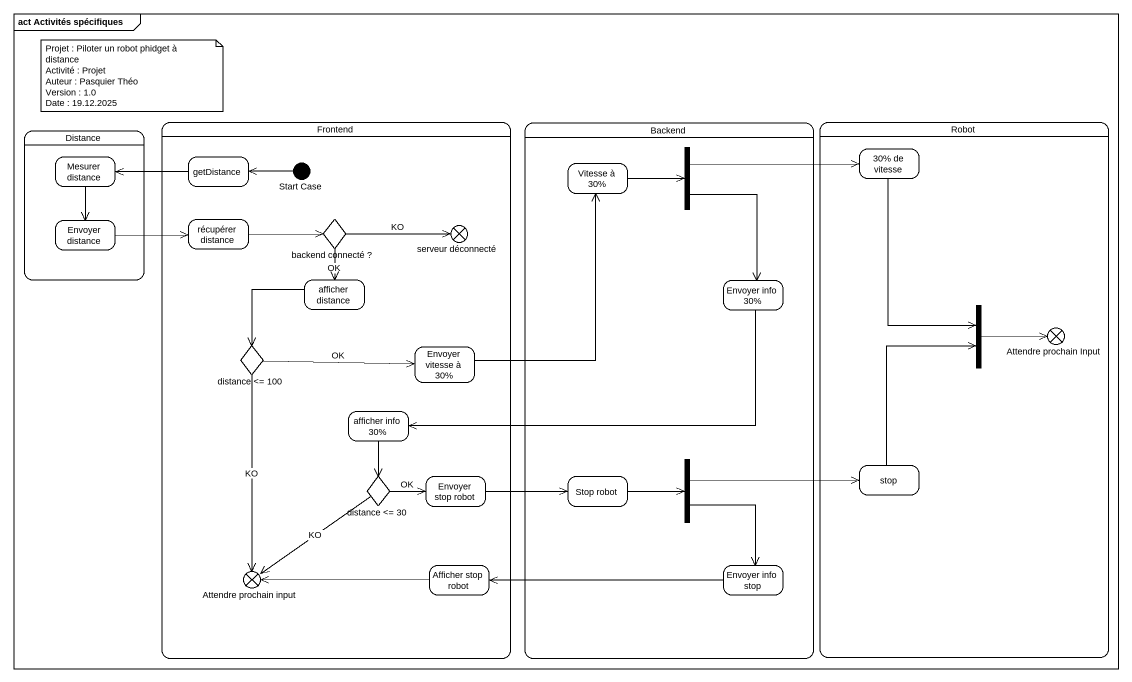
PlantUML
@startuml
mainframe act Activités spécifiques
hide empty description
state Distance {
  state "Mesurer distance" as Mesurer_distance
  state "Envoyer distance" as Envoyer_distance
}
state Frontend {
  state getDistance
  state "Start Case" as Start_Case <<start>>
  state "récupérer distance" as récupérer_distance
  state "backend connecté ?" as backend_connecté <<choice>>
  state "serveur déconnecté" as serveur_déconnecté <<end>>
  state "afficher distance" as afficher_distance
  state "distance <= 100" as distance_100 <<choice>>
  state "Envoyer vitesse à 30%" as Envoyer_vitesse_à_30
  state "afficher info 30%" as afficher_info_30
  state "distance <= 30" as distance_30 <<choice>>
  state "Envoyer stop robot" as Envoyer_stop_robot
  state "Attendre prochain input" as Attendre_prochain_input <<end>>
  state "Afficher stop robot" as Afficher_stop_robot
}
state Backend {
  state "Vitesse à 30%" as Vitesse_à_30
  state fork1 <<fork>>
  state "Envoyer info 30%" as Envoyer_info_30
  state "Stop robot" as Stop_robot
  state fork3 <<fork>>
  state "Envoyer info stop" as Envoyer_info_stop
}
state Robot {
  state "30% de vitesse" as s30_de_vitesse
  state fork2 <<join>>
  state "Attendre prochain Input" as Attendre_prochain_Input <<end>>
  state "stop" as stop_
}
Mesurer_distance --> Envoyer_distance
getDistance -left-> Mesurer_distance
Start_Case -left-> getDistance
Vitesse_à_30 -right-> fork1
fork1 -right-> s30_de_vitesse
fork1 --> Envoyer_info_30
s30_de_vitesse --> fork2
Envoyer_distance -right-> récupérer_distance
récupérer_distance -right-> backend_connecté
backend_connecté -right-> serveur_déconnecté : KO
backend_connecté --> afficher_distance : OK
afficher_distance --> distance_100
Envoyer_info_30 -left-> afficher_info_30
fork2 -right-> Attendre_prochain_Input
distance_100 -right-> Envoyer_vitesse_à_30 : OK
distance_100 --> Attendre_prochain_input : KO
Envoyer_vitesse_à_30 -up-> Vitesse_à_30
afficher_info_30 --> distance_30
distance_30 -right-> Envoyer_stop_robot : OK
distance_30 --> Attendre_prochain_input : KO
Envoyer_stop_robot -right-> Stop_robot
Stop_robot -right-> fork3
fork3 -right-> stop_
fork3 --> Envoyer_info_stop
stop_ -up-> fork2
Afficher_stop_robot -left-> Attendre_prochain_input
Envoyer_info_stop -left-> Afficher_stop_robot
note as N1
  Projet : Piloter un robot phidget à distance
  Activité : Projet
  Auteur : Pasquier Théo
  Version : 1.0
  Date : 19.12.2025
end note
@enduml
